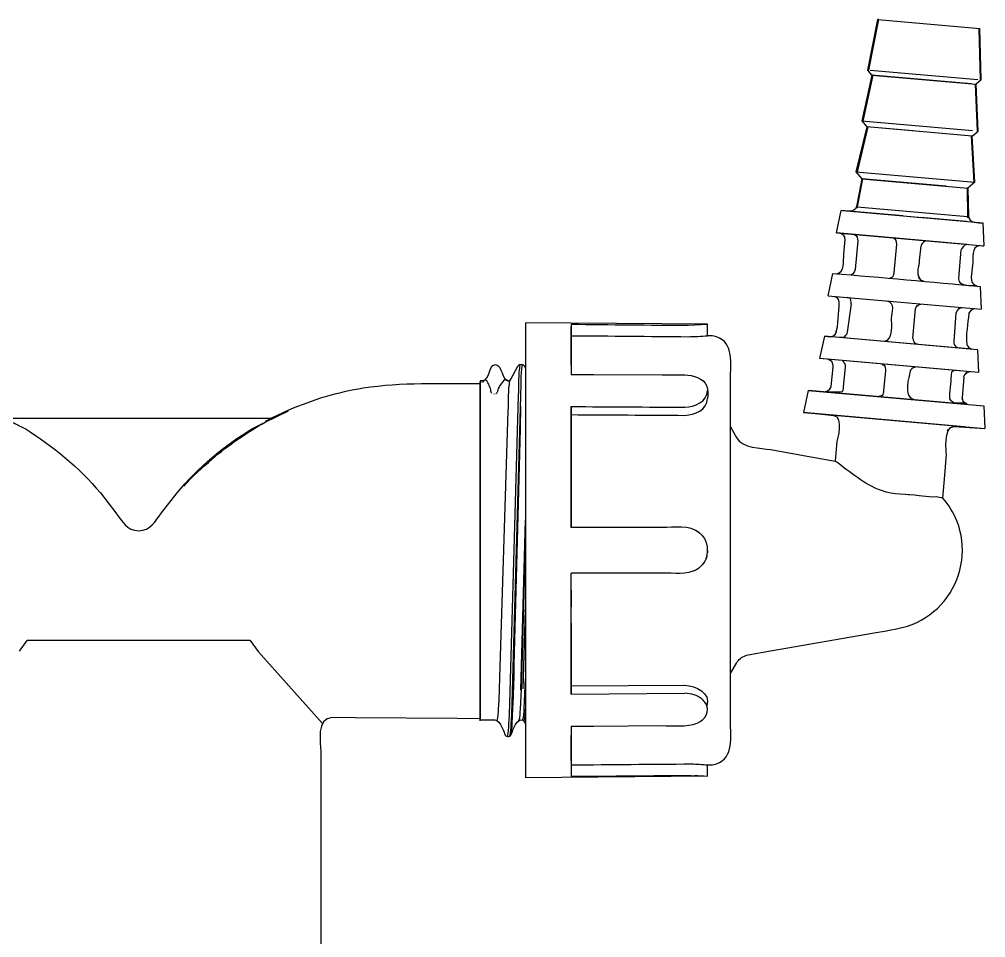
# Model space of a CAD drawing. Header units: millimetres. Extents: x 1478 to 10450, y 2114 to 8349.
# Drawn here: x 4547.7 to 4556.2, y 3985.99 to 3994.06 of the extents above; entities that cross this region are included whole.
import ezdxf

# ---------------------------------------------------------------- set-up
doc = ezdxf.new("R2010")
doc.units = ezdxf.units.MM

msp = doc.modelspace()

# ---------------------------------------------------------------- linework, layer by layer
at = {"lineweight": -3}
for points in [[(4555.1615, 3993.6103), (4555.1615, 3993.6103), (4555.2506, 3994.0543), (4555.2506, 3994.0543)], [(4555.1703, 3993.6096), (4555.1703, 3993.6096), (4555.2585, 3994.0536), (4555.2585, 3994.0536)], [(4555.2505, 3994.0543), (4555.2505, 3994.0543), (4556.1471, 3993.9759), (4556.1471, 3993.9759)], [(4555.2585, 3994.0536), (4555.2585, 3994.0536), (4555.2506, 3994.0543), (4555.2506, 3994.0543)], [(4556.1391, 3993.9766), (4556.1391, 3993.9766), (4556.1489, 3993.524), (4556.1489, 3993.524)], [(4556.1577, 3993.5232), (4556.1577, 3993.5232), (4556.1471, 3993.9759), (4556.1471, 3993.9759)], [(4555.1986, 3993.5662), (4555.1986, 3993.5662), (4555.1099, 3993.1632), (4555.1099, 3993.1632)], [(4555.2067, 3993.5655), (4555.2067, 3993.5655), (4555.1189, 3993.1624), (4555.1189, 3993.1624)], [(4555.1986, 3993.5662), (4555.1986, 3993.5662), (4555.1615, 3993.6104), (4555.1615, 3993.6104)], [(4555.1703, 3993.6096), (4555.1703, 3993.6096), (4555.1615, 3993.6103), (4555.1615, 3993.6103)], [(4555.1815, 3993.6103), (4555.1815, 3993.6103), (4556.1302, 3993.5274), (4556.1302, 3993.5274)], [(4555.1986, 3993.5662), (4555.1986, 3993.5662), (4556.1135, 3993.4862), (4556.1135, 3993.4862)], [(4556.07, 3993.49), (4556.07, 3993.49), (4555.1986, 3993.5662), (4555.1986, 3993.5662)], [(4555.2067, 3993.5655), (4555.2067, 3993.5655), (4555.1986, 3993.5662), (4555.1986, 3993.5662)], [(4556.1054, 3993.4869), (4556.1054, 3993.4869), (4556.1219, 3993.0747), (4556.1219, 3993.0747)], [(4556.1577, 3993.5232), (4556.1577, 3993.5232), (4556.1135, 3993.4862), (4556.1135, 3993.4862)], [(4556.1309, 3993.0738), (4556.1309, 3993.0738), (4556.1135, 3993.4862), (4556.1135, 3993.4862)], [(4556.1577, 3993.5232), (4556.1577, 3993.5232), (4556.1489, 3993.524), (4556.1489, 3993.524)], [(4555.153, 3993.1117), (4555.153, 3993.1117), (4555.0581, 3992.716), (4555.0581, 3992.716)], [(4555.1612, 3993.111), (4555.1612, 3993.111), (4555.0674, 3992.7152), (4555.0674, 3992.7152)], [(4555.1099, 3993.1632), (4555.1099, 3993.1632), (4556.0823, 3993.0781), (4556.0823, 3993.0781)], [(4555.1098, 3993.1632), (4555.1098, 3993.1632), (4555.153, 3993.1117), (4555.153, 3993.1117)], [(4556.0794, 3993.0306), (4556.0794, 3993.0306), (4555.153, 3993.1117), (4555.153, 3993.1117)], [(4555.5582, 3993.0762), (4555.5582, 3993.0762), (4555.153, 3993.1117), (4555.153, 3993.1117)], [(4555.153, 3993.1117), (4555.153, 3993.1117), (4555.1612, 3993.111), (4555.1612, 3993.111)], [(4556.0712, 3993.0314), (4556.0712, 3993.0314), (4556.0949, 3992.6253), (4556.0949, 3992.6253)], [(4556.0712, 3993.0314), (4556.0712, 3993.0314), (4556.0794, 3993.0306), (4556.0794, 3993.0306)], [(4556.0794, 3993.0306), (4556.0794, 3993.0306), (4556.1309, 3993.0738), (4556.1309, 3993.0738)], [(4556.1041, 3992.6245), (4556.1041, 3992.6245), (4556.0794, 3993.0306), (4556.0794, 3993.0306)], [(4556.1309, 3993.0738), (4556.1309, 3993.0738), (4556.1219, 3993.0747), (4556.1219, 3993.0747)], [(4555.0581, 3992.716), (4555.0581, 3992.716), (4556.1041, 3992.6245), (4556.1041, 3992.6245)], [(4555.0581, 3992.716), (4555.0581, 3992.716), (4555.1099, 3992.6543), (4555.1099, 3992.6543)], [(4555.0701, 3992.4097), (4555.0701, 3992.4097), (4555.1182, 3992.6536), (4555.1182, 3992.6536)], [(4555.1099, 3992.6543), (4555.1099, 3992.6543), (4556.0424, 3992.5727), (4556.0424, 3992.5727)], [(4555.8502, 3992.5895), (4555.8502, 3992.5895), (4555.1099, 3992.6543), (4555.1099, 3992.6543)], [(4555.1182, 3992.6536), (4555.1182, 3992.6536), (4555.1099, 3992.6543), (4555.1099, 3992.6543)], [(4556.1041, 3992.6245), (4556.1041, 3992.6245), (4556.0424, 3992.5727), (4556.0424, 3992.5727)], [(4556.0949, 3992.6253), (4556.0949, 3992.6253), (4556.1041, 3992.6245), (4556.1041, 3992.6245)], [(4556.0342, 3992.5734), (4556.0342, 3992.5734), (4556.0392, 3992.325), (4556.0392, 3992.325)], [(4556.0424, 3992.5727), (4556.0424, 3992.5727), (4556.0342, 3992.5734), (4556.0342, 3992.5734)], [(4554.8857, 3992.1789), (4554.8857, 3992.1789), (4554.928, 3992.376), (4554.928, 3992.376)], [(4555.4726, 3992.3284), (4555.4726, 3992.3284), (4554.928, 3992.376), (4554.928, 3992.376)], [(4555.0613, 3992.4105), (4555.0493, 3992.3503), (4554.9653, 3992.3734), (4554.928, 3992.376)], [(4554.939, 3992.375), (4554.939, 3992.375), (4556.1721, 3992.2672), (4556.1721, 3992.2672)], [(4555.0652, 3992.3959), (4555.067, 3992.3999), (4555.0685, 3992.4036), (4555.0697, 3992.4079)], [(4555.0697, 3992.4079), (4555.0697, 3992.4079), (4556.0393, 3992.3231), (4556.0393, 3992.3231)], [(4555.4726, 3992.3284), (4555.4726, 3992.3284), (4555.6286, 3992.3147), (4555.6286, 3992.3147)], [(4556.0303, 3992.2796), (4556.0303, 3992.2796), (4555.6286, 3992.3147), (4555.6286, 3992.3147)], [(4556.0416, 3992.3105), (4556.0404, 3992.3147), (4556.0397, 3992.3187), (4556.0393, 3992.3231)], [(4556.0479, 3992.3251), (4556.0494, 3992.2629), (4556.1343, 3992.2712), (4556.1733, 3992.2671)], [(4556.1733, 3992.2671), (4556.1733, 3992.2671), (4556.1808, 3992.0657), (4556.1808, 3992.0657)], [(4556.0321, 3992.0787), (4556.0321, 3992.0787), (4554.8857, 3992.1789), (4554.8857, 3992.1789)], [(4554.887, 3992.1789), (4554.887, 3992.1789), (4556.1808, 3992.0657), (4556.1808, 3992.0657)], [(4554.9639, 3992.1214), (4554.9592, 3992.1532), (4554.9515, 3992.1637), (4554.9191, 3992.1755)], [(4554.9517, 3991.9937), (4554.9517, 3991.9937), (4554.9639, 3992.1214), (4554.9639, 3992.1214)], [(4555.0398, 3992.1655), (4555.0677, 3992.1581), (4555.0741, 3992.1246), (4555.0741, 3992.1096)], [(4555.3871, 3992.1351), (4555.4099, 3992.1271), (4555.4141, 3992.1028), (4555.4133, 3992.0788)], [(4555.6745, 3992.1068), (4555.6552, 3992.102), (4555.6436, 3992.096), (4555.6335, 3992.0781)], [(4555.4134, 3992.0799), (4555.4134, 3992.0799), (4555.3912, 3991.8269), (4555.3912, 3991.8269)], [(4555.6178, 3991.9357), (4555.6178, 3991.9357), (4555.6299, 3992.0668), (4555.6299, 3992.0668)], [(4555.6376, 3992.0845), (4555.6342, 3992.0797), (4555.6317, 3992.0738), (4555.6297, 3992.0662)], [(4555.9634, 3991.7786), (4555.9634, 3991.7786), (4555.9832, 3992.03), (4555.9832, 3992.03)], [(4556.0326, 3992.0767), (4556.011, 3992.0752), (4555.9844, 3992.0445), (4555.9832, 3992.03)], [(4556.1692, 3992.0667), (4556.1692, 3992.0667), (4556.1808, 3992.0657), (4556.1808, 3992.0657)], [(4554.8857, 3991.8207), (4554.9658, 3991.8344), (4554.9453, 3991.9286), (4554.9517, 3991.9937)], [(4555.6179, 3991.7739), (4555.59, 3991.8202), (4555.614, 3991.8924), (4555.6178, 3991.9357)], [(4555.0498, 3991.8586), (4555.0489, 3991.849), (4555.0398, 3991.8176), (4555.0117, 3991.8101)], [(4554.8123, 3991.6272), (4554.8123, 3991.6272), (4554.8546, 3991.8229), (4554.8546, 3991.8229)], [(4554.8546, 3991.8229), (4555.2865, 3991.7883), (4555.718, 3991.7474), (4556.1496, 3991.7096)], [(4555.3522, 3991.7816), (4555.3583, 3991.7827), (4555.3652, 3991.7833), (4555.3719, 3991.7848)], [(4555.3912, 3991.8269), (4555.3891, 3991.811), (4555.3847, 3991.791), (4555.3692, 3991.7832)], [(4555.6069, 3991.8014), (4555.6116, 3991.7725), (4555.6263, 3991.7644), (4555.6523, 3991.7553)], [(4555.6482, 3991.756), (4555.644, 3991.757), (4555.6403, 3991.7588), (4555.6371, 3991.7613)], [(4556.1496, 3991.7096), (4556.1496, 3991.7096), (4556.1572, 3991.5096), (4556.1572, 3991.5096)], [(4554.8123, 3991.6272), (4554.8123, 3991.6272), (4556.1572, 3991.5096), (4556.1572, 3991.5096)], [(4554.9106, 3991.5676), (4554.9059, 3991.5994), (4554.8982, 3991.61), (4554.8657, 3991.6216)], [(4554.9071, 3991.5911), (4554.9071, 3991.5911), (4554.9083, 3991.5911), (4554.9083, 3991.5911)], [(4555.0162, 3991.5565), (4555.0173, 3991.5726), (4555.0183, 3991.6092), (4554.9841, 3991.6122)], [(4554.8791, 3991.2892), (4554.907, 3991.3696), (4554.9034, 3991.4821), (4554.9116, 3991.5667)], [(4555.0162, 3991.5565), (4555.0162, 3991.5565), (4554.981, 3991.3062), (4554.981, 3991.3062)], [(4555.3642, 3991.5773), (4555.3642, 3991.5773), (4555.3643, 3991.5789), (4555.3643, 3991.5789)], [(4555.5584, 3991.2555), (4555.5584, 3991.2555), (4555.5811, 3991.512), (4555.5811, 3991.512)], [(4555.5811, 3991.512), (4555.5871, 3991.5351), (4555.6049, 3991.5504), (4555.6287, 3991.5528)], [(4555.9396, 3991.4754), (4555.9529, 3991.514), (4555.9668, 3991.5193), (4555.992, 3991.5241)], [(4556.1036, 3991.5134), (4556.0724, 3991.5079), (4556.0565, 3991.4904), (4556.0485, 3991.4672)], [(4556.0489, 3991.4672), (4556.0425, 3991.3864), (4556.0213, 3991.2825), (4556.0311, 3991.2001)], [(4556.05, 3991.4671), (4556.05, 3991.4671), (4556.0485, 3991.4672), (4556.0485, 3991.4672)], [(4553.7546, 3991.376), (4553.7546, 3991.376), (4552.1545, 3991.39), (4552.1545, 3991.39)], [(4552.1545, 3991.39), (4552.1545, 3991.39), (4552.1545, 3987.39), (4552.1545, 3987.39)], [(4552.1545, 3991.3896), (4552.1545, 3991.3896), (4552.1545, 3987.3904), (4552.1545, 3987.3904)], [(4552.5546, 3991.3765), (4552.5546, 3991.3765), (4552.5546, 3990.9361), (4552.5546, 3990.9361)], [(4552.5546, 3991.3765), (4552.5546, 3991.3765), (4552.5546, 3990.9361), (4552.5546, 3990.9361)], [(4552.5546, 3991.3765), (4552.8974, 3991.3735), (4553.2402, 3991.3682), (4553.583, 3991.3677)], [(4552.5546, 3991.1379), (4552.5546, 3991.1379), (4552.5546, 3991.3581), (4552.5546, 3991.3581)], [(4552.5546, 3991.2557), (4552.5546, 3991.2557), (4552.5546, 3991.3581), (4552.5546, 3991.3581)], [(4552.5546, 3991.2257), (4552.5546, 3991.2257), (4552.5546, 3991.3293), (4552.5546, 3991.3293)], [(4552.5546, 3991.2257), (4552.5546, 3991.2257), (4552.5546, 3991.3293), (4552.5546, 3991.3293)], [(4553.583, 3991.3677), (4553.583, 3991.3677), (4553.7546, 3991.376), (4553.7546, 3991.376)], [(4553.7546, 3991.276), (4553.7546, 3991.276), (4553.7546, 3991.376), (4553.7546, 3991.376)], [(4552.5546, 3991.2557), (4552.5546, 3991.2557), (4552.5546, 3991.276), (4552.5546, 3991.276)], [(4552.5546, 3991.1095), (4552.5546, 3991.1095), (4552.5546, 3991.2404), (4552.5546, 3991.2404)], [(4554.781, 3991.2705), (4554.781, 3991.2705), (4554.7389, 3991.0749), (4554.7389, 3991.0749)], [(4556.126, 3991.1529), (4556.126, 3991.1529), (4554.781, 3991.2705), (4554.781, 3991.2705)], [(4555.9716, 3991.1663), (4555.9716, 3991.1663), (4554.781, 3991.2705), (4554.781, 3991.2705)], [(4554.7811, 3991.2705), (4554.7811, 3991.2705), (4554.8324, 3991.2669), (4554.8324, 3991.2669)], [(4554.923, 3991.2602), (4554.923, 3991.2602), (4554.8326, 3991.2669), (4554.8326, 3991.2669)], [(4554.8324, 3991.2669), (4554.8571, 3991.2711), (4554.8616, 3991.2725), (4554.8782, 3991.2893)], [(4554.8752, 3991.2858), (4554.8752, 3991.2858), (4554.886, 3991.3123), (4554.886, 3991.3123)], [(4554.955, 3991.2594), (4554.9436, 3991.2587), (4554.932, 3991.2595), (4554.923, 3991.2602)], [(4555.556, 3991.2551), (4555.556, 3991.2551), (4555.5576, 3991.2552), (4555.5576, 3991.2552)], [(4555.5584, 3991.2555), (4555.5592, 3991.228), (4555.5748, 3991.2062), (4555.6031, 3991.2012)], [(4552.5546, 3991.0165), (4552.5546, 3991.0165), (4552.5546, 3991.1802), (4552.5546, 3991.1802)], [(4556.0745, 3991.1583), (4556.0745, 3991.1583), (4555.9539, 3991.1705), (4555.9539, 3991.1705)], [(4556.0311, 3991.2001), (4556.0373, 3991.1819), (4556.0504, 3991.167), (4556.0748, 3991.1583)], [(4556.1336, 3990.9528), (4556.1336, 3990.9528), (4554.7389, 3991.0749), (4554.7389, 3991.0749)], [(4555.9735, 3990.9668), (4555.9735, 3990.9668), (4554.7403, 3991.0748), (4554.7403, 3991.0748)], [(4556.126, 3991.1529), (4556.126, 3991.1529), (4556.1336, 3990.9528), (4556.1336, 3990.9528)], [(4551.8772, 3991.0199), (4551.8772, 3991.0199), (4551.877, 3991.0185), (4551.877, 3991.0185)], [(4551.9004, 3991.0199), (4551.9004, 3991.0199), (4551.9003, 3991.0187), (4551.9003, 3991.0187)], [(4551.9107, 3991.0067), (4551.9107, 3991.0067), (4551.9105, 3991.0136), (4551.9105, 3991.0136)], [(4552.0259, 3990.8936), (4552.0259, 3990.8936), (4552.0851, 3991.0072), (4552.0851, 3991.0072)], [(4552.1464, 3991.0064), (4552.1298, 3991.0304), (4552.101, 3991.0298), (4552.0846, 3991.0061)], [(4552.0949, 3991.0148), (4552.0949, 3991.0148), (4552.0903, 3991.0144), (4552.0903, 3991.0144)], [(4552.0933, 3990.7492), (4552.0959, 3990.8393), (4552.0919, 3990.9338), (4552.1081, 3991.0238)], [(4552.1131, 3990.7461), (4552.1157, 3990.836), (4552.1117, 3990.9307), (4552.1279, 3991.0205)], [(4552.1545, 3990.9907), (4552.1545, 3990.9907), (4552.1458, 3991.0075), (4552.1458, 3991.0075)], [(4552.5546, 3991.0281), (4552.5546, 3991.0281), (4552.5546, 3990.9361), (4552.5546, 3990.9361)], [(4554.8134, 3991.0671), (4554.8134, 3991.0671), (4554.8123, 3991.0672), (4554.8123, 3991.0672)], [(4554.8134, 3991.0671), (4554.8134, 3991.0671), (4554.8123, 3991.0672), (4554.8123, 3991.0672)], [(4554.8572, 3991.0131), (4554.8525, 3991.0449), (4554.8448, 3991.0554), (4554.8123, 3991.0672)], [(4554.8574, 3990.9981), (4554.8573, 3991.0034), (4554.8572, 3991.0085), (4554.8573, 3991.0131)], [(4554.9666, 3991.0011), (4554.9724, 3991.021), (4554.9553, 3991.0427), (4554.9399, 3991.0556)], [(4554.9499, 3990.8228), (4554.9499, 3990.8228), (4554.9671, 3991.0013), (4554.9671, 3991.0013)], [(4555.2864, 3991.024), (4555.2959, 3991.0206), (4555.3037, 3991.016), (4555.3102, 3991.0105)], [(4555.3057, 3991.0172), (4555.3165, 3991.0042), (4555.3177, 3990.9861), (4555.3163, 3990.9698)], [(4555.3173, 3991.0221), (4555.3173, 3991.0221), (4555.3176, 3991.0243), (4555.3176, 3991.0243)], [(4553.9546, 3987.884), (4553.9546, 3987.884), (4553.9546, 3990.8957), (4553.9546, 3990.8957)], [(4555.3163, 3990.9698), (4555.3163, 3990.9698), (4555.3007, 3990.7916), (4555.3007, 3990.7916)], [(4556.0042, 3990.9119), (4556.0109, 3990.927), (4556.0207, 3990.9409), (4556.0349, 3990.9533)], [(4556.0063, 3990.9117), (4556.0063, 3990.9117), (4556.0042, 3990.9119), (4556.0042, 3990.9119)], [(4556.0599, 3990.958), (4556.0468, 3990.9557), (4556.0343, 3990.9563), (4556.025, 3990.9466)], [(4556.0357, 3990.9538), (4556.0357, 3990.9538), (4556.0346, 3990.9539), (4556.0346, 3990.9539)], [(4551.7886, 3990.8813), (4551.7886, 3990.8813), (4551.7545, 3990.8796), (4551.7545, 3990.8796)], [(4551.7545, 3990.8704), (4551.7545, 3990.8704), (4551.7886, 3990.8721), (4551.7886, 3990.8721)], [(4551.7545, 3990.8796), (4551.7545, 3990.8796), (4551.7545, 3987.9005), (4551.7545, 3987.9005)], [(4551.7545, 3990.8796), (4551.7545, 3990.8796), (4551.7545, 3988.6453), (4551.7545, 3988.6453)], [(4551.7545, 3987.8913), (4551.7545, 3987.8913), (4551.7545, 3990.8698), (4551.7545, 3990.8698)], [(4551.7545, 3987.9138), (4551.7545, 3987.9138), (4551.7545, 3990.8659), (4551.7545, 3990.8659)], [(4551.7545, 3989.9383), (4551.7545, 3989.9383), (4551.7545, 3990.8704), (4551.7545, 3990.8704)], [(4551.7545, 3990.8567), (4551.7545, 3990.8567), (4551.7545, 3987.9047), (4551.7545, 3987.9047)], [(4551.7545, 3988.0959), (4551.7545, 3988.0959), (4551.7545, 3990.8262), (4551.7545, 3990.8262)], [(4551.7779, 3990.8704), (4551.7802, 3990.8707), (4551.7824, 3990.8713), (4551.7845, 3990.8719)], [(4551.7984, 3990.8787), (4551.7984, 3990.8787), (4551.8, 3990.8792), (4551.8, 3990.8792)], [(4552.0021, 3990.6152), (4552.0048, 3990.7017), (4552.0002, 3990.7962), (4552.0174, 3990.8834)], [(4554.786, 3990.7849), (4554.8098, 3990.789), (4554.8261, 3990.8019), (4554.837, 3990.8198)], [(4554.9332, 3990.7824), (4554.9466, 3990.7916), (4554.9483, 3990.8063), (4554.9499, 3990.8228)], [(4551.7545, 3990.6319), (4551.7545, 3990.6319), (4551.7545, 3990.7621), (4551.7545, 3990.7621)], [(4551.7545, 3990.6319), (4551.7545, 3990.6319), (4551.7545, 3990.7621), (4551.7545, 3990.7621)], [(4551.7545, 3990.4142), (4551.7545, 3990.4142), (4551.7545, 3990.7529), (4551.7545, 3990.7529)], [(4551.7545, 3990.6227), (4551.7545, 3990.6227), (4551.7545, 3990.7529), (4551.7545, 3990.7529)], [(4551.7545, 3990.6647), (4551.7545, 3990.6647), (4551.7545, 3990.7529), (4551.7545, 3990.7529)], [(4551.7545, 3990.6319), (4551.7545, 3990.6319), (4551.7545, 3990.7378), (4551.7545, 3990.7378)], [(4551.8767, 3990.7641), (4551.8767, 3990.7641), (4551.8788, 3990.7643), (4551.8788, 3990.7643)], [(4551.8898, 3990.7609), (4551.8898, 3990.7609), (4551.8909, 3990.7621), (4551.8909, 3990.7621)], [(4554.6391, 3990.7952), (4554.6391, 3990.7952), (4554.5969, 3990.5997), (4554.5969, 3990.5997)], [(4554.6391, 3990.7952), (4554.6391, 3990.7952), (4556.1832, 3990.6601), (4556.1832, 3990.6601)], [(4555.9397, 3990.6814), (4555.9397, 3990.6814), (4554.6406, 3990.795), (4554.6406, 3990.795)], [(4554.9332, 3990.7824), (4554.8827, 3990.7746), (4554.8423, 3990.7788), (4554.7863, 3990.7849)], [(4555.2897, 3990.7511), (4555.2847, 3990.7471), (4555.2762, 3990.7446), (4555.2555, 3990.7413)], [(4555.2897, 3990.7511), (4555.2894, 3990.7509), (4555.2891, 3990.7507), (4555.2888, 3990.7505)], [(4555.3005, 3990.7904), (4555.299, 3990.7772), (4555.2978, 3990.7619), (4555.2897, 3990.7511)], [(4551.7545, 3990.7286), (4551.7545, 3990.7286), (4551.7545, 3990.6227), (4551.7545, 3990.6227)], [(4551.7545, 3990.6753), (4551.7545, 3990.6753), (4551.7545, 3990.6319), (4551.7545, 3990.6319)], [(4551.7545, 3990.6647), (4551.7545, 3990.6647), (4551.7545, 3990.6753), (4551.7545, 3990.6753)], [(4551.7545, 3990.6661), (4551.7545, 3990.6661), (4551.7545, 3990.6227), (4551.7545, 3990.6227)], [(4551.7545, 3990.6661), (4551.7545, 3990.6661), (4551.7545, 3990.6555), (4551.7545, 3990.6555)], [(4552.5546, 3989.59), (4552.5546, 3989.59), (4552.5546, 3990.6532), (4552.5546, 3990.6532)], [(4552.5546, 3990.6532), (4552.5546, 3990.6532), (4552.5546, 3989.59), (4552.5546, 3989.59)], [(4555.9225, 3990.6871), (4555.9225, 3990.6871), (4555.9154, 3990.6879), (4555.9154, 3990.6879)], [(4556.0139, 3990.6837), (4555.9928, 3990.6859), (4555.9436, 3990.6782), (4555.9225, 3990.6871)], [(4556.0368, 3990.6755), (4556.0123, 3990.6842), (4555.9933, 3990.6957), (4555.9919, 3990.723)], [(4556.1832, 3990.6601), (4556.1832, 3990.6601), (4556.1909, 3990.4602), (4556.1909, 3990.4602)], [(4550.072, 3990.6208), (4550.072, 3990.6208), (4549.8667, 3990.5204), (4549.8667, 3990.5204)], [(4549.8667, 3990.5153), (4549.8667, 3990.5153), (4550.072, 3990.6155), (4550.072, 3990.6155)], [(4551.7545, 3990.5583), (4551.7545, 3990.5583), (4551.7545, 3988.003), (4551.7545, 3988.003)], [(4551.7545, 3990.1348), (4551.7545, 3990.1348), (4551.7545, 3990.5674), (4551.7545, 3990.5674)], [(4552.5546, 3989.59), (4552.5546, 3989.59), (4552.5546, 3990.5821), (4552.5546, 3990.5821)], [(4552.5546, 3989.8491), (4552.5546, 3989.8491), (4552.5546, 3990.5821), (4552.5546, 3990.5821)], [(4556.008, 3990.4763), (4556.008, 3990.4763), (4554.597, 3990.5997), (4554.597, 3990.5997)], [(4554.5985, 3990.5996), (4554.5985, 3990.5996), (4556.1909, 3990.4602), (4556.1909, 3990.4602)], [(4554.8935, 3990.3463), (4554.8944, 3990.3559), (4554.9572, 3990.5618), (4554.8645, 3990.5716)], [(4547.6528, 3990.5122), (4547.6865, 3990.4932), (4547.7209, 3990.4761), (4547.7559, 3990.4597)], [(4552.5546, 3990.3502), (4552.5546, 3990.3502), (4552.5546, 3990.5417), (4552.5546, 3990.5417)], [(4555.8526, 3990.2346), (4555.8527, 3990.2356), (4555.8223, 3990.4779), (4555.9197, 3990.4792)], [(4555.9197, 3990.4792), (4555.9197, 3990.4792), (4556.1909, 3990.4602), (4556.1909, 3990.4602)], [(4547.7549, 3990.4601), (4548.003, 3990.3036), (4548.2274, 3990.1194), (4548.4176, 3989.8952)], [(4553.9546, 3990.4736), (4553.9546, 3990.4736), (4554.0073, 3990.3823), (4554.0073, 3990.3823)], [(4555.8649, 3990.4524), (4555.8625, 3990.447), (4555.8609, 3990.4417), (4555.8599, 3990.4358)], [(4556.1893, 3990.4604), (4556.1893, 3990.4604), (4556.1909, 3990.4602), (4556.1909, 3990.4602)], [(4554.0073, 3990.3823), (4554.0644, 3990.284), (4554.2192, 3990.2902), (4554.3083, 3990.2745)], [(4554.8769, 3990.175), (4554.8769, 3990.175), (4554.8935, 3990.3463), (4554.8935, 3990.3463)], [(4552.5546, 3990.1669), (4552.5546, 3990.1669), (4552.5546, 3989.59), (4552.5546, 3989.59)], [(4548.4176, 3989.8952), (4548.4176, 3989.8952), (4548.5539, 3989.7204), (4548.5539, 3989.7204)], [(4548.9552, 3989.7204), (4548.9552, 3989.7204), (4549.0915, 3989.8952), (4549.0915, 3989.8952)], [(4555.5216, 3989.8756), (4555.5216, 3989.8756), (4555.5218, 3989.877), (4555.5218, 3989.877)], [(4555.6304, 3989.866), (4555.6304, 3989.866), (4555.6306, 3989.8677), (4555.6306, 3989.8677)], [(4555.765, 3989.8586), (4555.765, 3989.8586), (4555.7308, 3989.8579), (4555.7308, 3989.8579)], [(4555.8197, 3989.8514), (4555.8067, 3989.8477), (4555.7765, 3989.8561), (4555.765, 3989.8586)], [(4555.7834, 3989.8544), (4555.7834, 3989.8544), (4555.7833, 3989.8527), (4555.7833, 3989.8527)], [(4551.7545, 3989.7559), (4551.7545, 3989.7559), (4551.7545, 3989.5646), (4551.7545, 3989.5646)], [(4552.5546, 3989.59), (4552.5546, 3989.59), (4552.5546, 3989.7411), (4552.5546, 3989.7411)], [(4552.1129, 3988.1614), (4552.1129, 3988.1614), (4552.1545, 3989.6536), (4552.1545, 3989.6536)], [(4553.6855, 3989.5412), (4553.5959, 3989.6169), (4553.4586, 3989.59), (4553.3546, 3989.59)], [(4553.6375, 3989.572), (4553.7435, 3989.5229), (4553.7751, 3989.4069), (4553.7347, 3989.3037)], [(4551.7545, 3989.3719), (4551.7545, 3989.3719), (4551.7545, 3987.9047), (4551.7545, 3987.9047)], [(4553.7545, 3989.385), (4553.7545, 3989.385), (4553.7545, 3989.3683), (4553.7545, 3989.3683)], [(4553.7545, 3989.3683), (4553.7545, 3989.3683), (4553.7545, 3989.385), (4553.7545, 3989.385)], [(4553.7545, 3989.385), (4553.7545, 3989.385), (4553.7545, 3989.3808), (4553.7545, 3989.3808)], [(4553.7545, 3989.3829), (4553.7545, 3989.3829), (4553.7545, 3989.385), (4553.7545, 3989.385)], [(4553.7545, 3989.3683), (4553.7545, 3989.3683), (4553.7545, 3989.3767), (4553.7545, 3989.3767)], [(4553.7465, 3989.3337), (4553.7269, 3989.277), (4553.6921, 3989.238), (4553.6397, 3989.209)], [(4553.6622, 3989.2214), (4553.5666, 3989.1693), (4553.4627, 3989.19), (4553.3546, 3989.19)], [(4552.5546, 3988.1268), (4552.5546, 3988.1268), (4552.5546, 3989.19), (4552.5546, 3989.19)], [(4552.5546, 3988.1268), (4552.5546, 3988.1268), (4552.5546, 3989.19), (4552.5546, 3989.19)], [(4552.5546, 3988.3738), (4552.5546, 3988.3738), (4552.5546, 3989.19), (4552.5546, 3989.19)], [(4552.5546, 3988.6132), (4552.5546, 3988.6132), (4552.5546, 3989.19), (4552.5546, 3989.19)], [(4552.5546, 3989.0389), (4552.5546, 3989.0389), (4552.5546, 3988.892), (4552.5546, 3988.892)], [(4551.7545, 3988.636), (4551.7545, 3988.636), (4551.7545, 3988.9924), (4551.7545, 3988.9924)], [(4552.1326, 3988.1711), (4552.1326, 3988.1711), (4552.1545, 3988.8657), (4552.1545, 3988.8657)], [(4552.5546, 3988.9309), (4552.5546, 3988.9309), (4552.5546, 3988.892), (4552.5546, 3988.892)], [(4552.5546, 3988.75), (4552.5546, 3988.75), (4552.5546, 3988.1268), (4552.5546, 3988.1268)], [(4551.7545, 3987.9513), (4551.7545, 3987.9513), (4551.7545, 3988.6466), (4551.7545, 3988.6466)], [(4551.7545, 3987.9421), (4551.7545, 3987.9421), (4551.7545, 3988.6374), (4551.7545, 3988.6374)], [(4552.5546, 3988.6758), (4552.5546, 3988.6758), (4552.5546, 3988.4299), (4552.5546, 3988.4299)], [(4547.7065, 3988.5036), (4547.7065, 3988.5036), (4547.7739, 3988.5978), (4547.7739, 3988.5978)], [(4549.7352, 3988.5978), (4549.7352, 3988.5978), (4547.7739, 3988.5978), (4547.7739, 3988.5978)], [(4549.5769, 3988.5978), (4549.5769, 3988.5978), (4547.9998, 3988.5978), (4547.9998, 3988.5978)], [(4549.7352, 3988.5978), (4549.7352, 3988.5978), (4549.8043, 3988.5013), (4549.8043, 3988.5013)], [(4549.8043, 3988.5013), (4549.8043, 3988.5013), (4550.369, 3987.8671), (4550.369, 3987.8671)], [(4554.0073, 3988.3974), (4554.0257, 3988.4291), (4554.0551, 3988.4535), (4554.0899, 3988.4651)], [(4552.0455, 3988.0585), (4552.0523, 3988.1672), (4552.0523, 3988.2736), (4552.0551, 3988.3837)], [(4553.9546, 3988.3062), (4553.9546, 3988.3062), (4554.0073, 3988.3974), (4554.0073, 3988.3974)], [(4551.7545, 3987.9138), (4551.7545, 3987.9138), (4551.7545, 3988.2222), (4551.7545, 3988.2222)], [(4552.1421, 3987.9988), (4552.1421, 3987.9988), (4552.1545, 3988.26), (4552.1545, 3988.26)], [(4552.5546, 3988.1979), (4552.5546, 3988.1979), (4553.5545, 3988.2041), (4553.5545, 3988.2041)], [(4553.5545, 3988.2041), (4553.6487, 3988.1994), (4553.7846, 3988.1387), (4553.7479, 3988.0214)], [(4552.5546, 3988.1268), (4552.5546, 3988.1268), (4553.5545, 3988.133), (4553.5545, 3988.133)], [(4552.0364, 3987.8703), (4552.0364, 3987.8703), (4552.0455, 3988.0585), (4552.0455, 3988.0585)], [(4553.7397, 3988.04), (4553.7397, 3988.04), (4553.7465, 3988.026), (4553.7465, 3988.026)], [(4551.7545, 3987.9653), (4551.7545, 3987.9653), (4551.7545, 3987.9005), (4551.7545, 3987.9005)], [(4551.7545, 3987.9138), (4551.7545, 3987.9138), (4551.7545, 3987.9292), (4551.7545, 3987.9292)], [(4551.9042, 3987.8936), (4551.9164, 3987.9226), (4551.9157, 3987.9631), (4551.9177, 3987.9929)], [(4552.0957, 3987.8936), (4552.1079, 3987.9223), (4552.1075, 3987.9633), (4552.1093, 3987.9929)], [(4552.1285, 3987.8977), (4552.1403, 3987.9276), (4552.1403, 3987.968), (4552.1421, 3987.9988)], [(4552.1407, 3987.888), (4552.1533, 3987.9199), (4552.1526, 3987.9613), (4552.1545, 3987.9944)], [(4550.4554, 3987.9203), (4550.3094, 3987.9143), (4550.3545, 3987.6987), (4550.3545, 3987.6203)], [(4551.7545, 3987.9005), (4551.7545, 3987.9005), (4551.8846, 3987.9005), (4551.8846, 3987.9005)], [(4551.7545, 3987.8913), (4551.7545, 3987.8913), (4551.7545, 3987.92), (4551.7545, 3987.92)], [(4551.7545, 3987.8942), (4551.7545, 3987.8942), (4551.7545, 3987.9176), (4551.7545, 3987.9176)], [(4551.8846, 3987.9005), (4551.9338, 3987.8961), (4551.971, 3987.7713), (4551.9718, 3987.7696)], [(4551.9949, 3987.753), (4552.0073, 3987.7851), (4552.0063, 3987.8286), (4552.0084, 3987.8615)], [(4552.0147, 3987.7562), (4552.0271, 3987.7882), (4552.0262, 3987.8317), (4552.0283, 3987.8646)], [(4552.0228, 3987.7623), (4552.0351, 3987.794), (4552.0346, 3987.8379), (4552.0364, 3987.8703)], [(4552.5546, 3987.8439), (4552.5546, 3987.8439), (4552.5546, 3987.4036), (4552.5546, 3987.4036)], [(4552.5546, 3987.8439), (4552.5546, 3987.8439), (4552.5546, 3987.6705), (4552.5546, 3987.6705)], [(4551.9771, 3987.7623), (4551.9771, 3987.7623), (4551.9725, 3987.7754), (4551.9725, 3987.7754)], [(4552.5546, 3987.5396), (4552.5546, 3987.5396), (4552.5546, 3987.7636), (4552.5546, 3987.7636)], [(4552.5546, 3987.5998), (4552.5546, 3987.5998), (4552.5546, 3987.7636), (4552.5546, 3987.7636)], [(4552.5546, 3987.7281), (4552.5546, 3987.7281), (4552.5546, 3987.4036), (4552.5546, 3987.4036)], [(4552.5546, 3987.7281), (4552.5546, 3987.7281), (4552.5546, 3987.6266), (4552.5546, 3987.6266)], [(4552.5546, 3987.6421), (4552.5546, 3987.6421), (4552.5546, 3987.4507), (4552.5546, 3987.4507)], [(4552.5546, 3987.5544), (4552.5546, 3987.5544), (4552.5546, 3987.4036), (4552.5546, 3987.4036)], [(4552.5546, 3987.5243), (4552.5546, 3987.5243), (4552.5546, 3987.4507), (4552.5546, 3987.4507)], [(4553.7546, 3987.4039), (4553.7546, 3987.4039), (4553.7546, 3987.504), (4553.7546, 3987.504)], [(4553.7546, 3987.4039), (4553.7546, 3987.4039), (4552.1545, 3987.39), (4552.1545, 3987.39)], [(4552.5546, 3987.4036), (4552.9067, 3987.4063), (4553.2587, 3987.4092), (4553.6108, 3987.412)], [(4553.6108, 3987.412), (4553.6108, 3987.412), (4553.7229, 3987.4066), (4553.7229, 3987.4066)], [(4553.6375, 3987.4113), (4553.6767, 3987.4109), (4553.7156, 3987.4075), (4553.7546, 3987.4039)]]:
    msp.add_open_spline(points, degree=3, dxfattribs=at)
for points, knots in [([(4555.1099, 3992.6543), (4555.1099, 3992.6543), (4555.0856, 3992.5324), (4555.0856, 3992.5324), (4555.0856, 3992.5324), (4555.0856, 3992.5324), (4555.0613, 3992.4105), (4555.0613, 3992.4105)], [0, 0, 0, 0, 0.333333, 0.333333, 0.333333, 0.333333, 1, 1, 1, 1]), ([(4556.0424, 3992.5727), (4556.0424, 3992.5727), (4556.0452, 3992.4489), (4556.0452, 3992.4489), (4556.0452, 3992.4489), (4556.0452, 3992.4489), (4556.0479, 3992.3251), (4556.0479, 3992.3251)], [0, 0, 0, 0, 0.333333, 0.333333, 0.333333, 0.333333, 1, 1, 1, 1]), ([(4555.0741, 3992.1096), (4555.0741, 3992.1096), (4555.062, 3991.984), (4555.062, 3991.984), (4555.062, 3991.984), (4555.062, 3991.984), (4555.0498, 3991.8586), (4555.0498, 3991.8586)], [0, 0, 0, 0, 0.333333, 0.333333, 0.333333, 0.333333, 1, 1, 1, 1]), ([(4556.1473, 3992.068), (4556.0666, 3992.054), (4556.0887, 3991.9598), (4556.0836, 3991.8943), (4556.0836, 3991.8943), (4556.0784, 3991.8291), (4556.042, 3991.7402), (4556.1185, 3991.7129)], [0, 0, 0, 0, 0.333333, 0.333333, 0.333333, 0.333333, 1, 1, 1, 1]), ([(4556.0027, 3991.7237), (4556.0412, 3991.7201), (4556.0796, 3991.7165), (4556.1181, 3991.7129), (4556.1181, 3991.7129), (4556.0753, 3991.7156), (4555.9618, 3991.7024), (4555.9632, 3991.7768)], [0, 0, 0, 0, 0.333333, 0.333333, 0.333333, 0.333333, 1, 1, 1, 1]), ([(4555.3082, 3991.2273), (4555.3932, 3991.2382), (4555.3679, 3991.3885), (4555.3717, 3991.4317), (4555.3717, 3991.4317), (4555.3754, 3991.4727), (4555.4041, 3991.5678), (4555.3358, 3991.5787)], [0, 0, 0, 0, 0.333333, 0.333333, 0.333333, 0.333333, 1, 1, 1, 1]), ([(4555.9199, 3991.2239), (4555.9199, 3991.2239), (4555.9298, 3991.3496), (4555.9298, 3991.3496), (4555.9298, 3991.3496), (4555.9298, 3991.3496), (4555.9396, 3991.4754), (4555.9396, 3991.4754)], [0, 0, 0, 0, 0.333333, 0.333333, 0.333333, 0.333333, 1, 1, 1, 1]), ([(4552.5546, 3991.276), (4552.8974, 3991.273), (4553.2402, 3991.2701), (4553.583, 3991.2671), (4553.583, 3991.2671), (4553.6404, 3991.2683), (4553.6973, 3991.2706), (4553.7546, 3991.276)], [0, 0, 0, 0, 0.333333, 0.333333, 0.333333, 0.333333, 1, 1, 1, 1]), ([(4553.9546, 3990.8957), (4553.9546, 3991.0235), (4553.9902, 3991.2141), (4553.8311, 3991.2667), (4553.8311, 3991.2667), (4553.8059, 3991.2751), (4553.7809, 3991.2758), (4553.7546, 3991.276)], [0, 0, 0, 0, 0.333333, 0.333333, 0.333333, 0.333333, 1, 1, 1, 1]), ([(4554.981, 3991.3062), (4554.9803, 3991.2993), (4554.9785, 3991.2927), (4554.975, 3991.2868), (4554.975, 3991.2868), (4554.9709, 3991.2799), (4554.9574, 3991.2665), (4554.955, 3991.2594)], [0, 0, 0, 0, 0.333333, 0.333333, 0.333333, 0.333333, 1, 1, 1, 1]), ([(4555.9539, 3991.1705), (4555.9377, 3991.1724), (4555.9226, 3991.196), (4555.9203, 3991.2106), (4555.9203, 3991.2106), (4555.9196, 3991.2151), (4555.9196, 3991.2194), (4555.9199, 3991.2239)], [0, 0, 0, 0, 0.333333, 0.333333, 0.333333, 0.333333, 1, 1, 1, 1]), ([(4551.778, 3990.8796), (4551.8438, 3990.8905), (4551.8223, 3991.0095), (4551.8888, 3991.0222), (4551.8888, 3991.0222), (4551.959, 3991.0088), (4551.9342, 3990.8871), (4552.0101, 3990.8796)], [0, 0, 0, 0, 0.333333, 0.333333, 0.333333, 0.333333, 1, 1, 1, 1]), ([(4554.837, 3990.8198), (4554.837, 3990.8198), (4554.8407, 3990.8302), (4554.8407, 3990.8302), (4554.8407, 3990.8302), (4554.8407, 3990.8302), (4554.8574, 3990.9981), (4554.8574, 3990.9981)], [0, 0, 0, 0, 0.333333, 0.333333, 0.333333, 0.333333, 1, 1, 1, 1]), ([(4555.5493, 3990.986), (4555.5393, 3990.9763), (4555.5329, 3990.9682), (4555.531, 3990.9522), (4555.531, 3990.9522), (4555.5283, 3990.9292), (4555.469, 3990.7359), (4555.5611, 3990.7188)], [0, 0, 0, 0, 0.333333, 0.333333, 0.333333, 0.333333, 1, 1, 1, 1]), ([(4555.5856, 3990.9978), (4555.5856, 3990.9978), (4555.5614, 3990.9939), (4555.5614, 3990.9939), (4555.5614, 3990.9939), (4555.5614, 3990.9939), (4555.5493, 3990.986), (4555.5493, 3990.986)], [0, 0, 0, 0, 0.333333, 0.333333, 0.333333, 0.333333, 1, 1, 1, 1]), ([(4552.5546, 3990.9361), (4552.5546, 3990.9361), (4552.7546, 3990.935), (4552.7546, 3990.935), (4552.7546, 3990.935), (4552.7546, 3990.935), (4553.3546, 3990.9319), (4553.3546, 3990.9319), (4553.3546, 3990.9319), (4553.3546, 3990.9319), (4553.5545, 3990.9307), (4553.5545, 3990.9307)], [0, 0, 0, 0, 0.25, 0.25, 0.25, 0.25, 0.5, 0.5, 0.5, 0.5, 1, 1, 1, 1]), ([(4553.5545, 3990.9307), (4553.624, 3990.9297), (4553.7168, 3990.9044), (4553.7465, 3990.8336), (4553.7465, 3990.8336), (4553.7604, 3990.8004), (4553.7546, 3990.7565), (4553.7546, 3990.7236)], [0, 0, 0, 0, 0.333333, 0.333333, 0.333333, 0.333333, 1, 1, 1, 1]), ([(4555.882, 3990.7411), (4555.8883, 3990.8131), (4555.8946, 3990.8851), (4555.9009, 3990.9571), (4555.9009, 3990.9571), (4555.9032, 3990.9639), (4555.9088, 3990.9681), (4555.9226, 3990.9704)], [0, 0, 0, 0, 0.333333, 0.333333, 0.333333, 0.333333, 1, 1, 1, 1]), ([(4556.0052, 3990.9119), (4556.0052, 3990.9119), (4555.9909, 3990.7296), (4555.9909, 3990.7296), (4555.9909, 3990.7296), (4555.9909, 3990.7296), (4555.9938, 3990.7113), (4555.9938, 3990.7113)], [0, 0, 0, 0, 0.333333, 0.333333, 0.333333, 0.333333, 1, 1, 1, 1]), ([(4551.7545, 3990.8527), (4551.4138, 3990.8497), (4551.0661, 3990.8675), (4550.7283, 3990.8135), (4550.7283, 3990.8135), (4550.5038, 3990.7776), (4550.2802, 3990.712), (4550.072, 3990.6208)], [0, 0, 0, 0, 0.333333, 0.333333, 0.333333, 0.333333, 1, 1, 1, 1]), ([(4551.8571, 3990.7672), (4551.8462, 3990.7816), (4551.8511, 3990.7967), (4551.8456, 3990.8121), (4551.8456, 3990.8121), (4551.8396, 3990.8288), (4551.8324, 3990.8453), (4551.8237, 3990.8608), (4551.8237, 3990.8608), (4551.8205, 3990.8666), (4551.8083, 3990.8915), (4551.7985, 3990.8879)], [0, 0, 0, 0, 0.25, 0.25, 0.25, 0.25, 0.5, 0.5, 0.5, 0.5, 1, 1, 1, 1]), ([(4551.9797, 3990.8874), (4551.9689, 3990.8929), (4551.953, 3990.8708), (4551.9479, 3990.8642), (4551.9479, 3990.8642), (4551.9353, 3990.8485), (4551.9221, 3990.8303), (4551.9141, 3990.8117), (4551.9141, 3990.8117), (4551.9068, 3990.795), (4551.9097, 3990.7776), (4551.8943, 3990.7642)], [0, 0, 0, 0, 0.25, 0.25, 0.25, 0.25, 0.5, 0.5, 0.5, 0.5, 1, 1, 1, 1]), ([(4552.0009, 3990.8788), (4551.9828, 3990.8831), (4551.9897, 3990.8794), (4551.9745, 3990.8944), (4551.9745, 3990.8944), (4551.9914, 3990.8777), (4551.9863, 3990.8819), (4552.0107, 3990.8793), (4552.0107, 3990.8793), (4552.0171, 3990.8832), (4552.0223, 3990.8868), (4552.0259, 3990.8936)], [0, 0, 0, 0, 0.25, 0.25, 0.25, 0.25, 0.5, 0.5, 0.5, 0.5, 1, 1, 1, 1]), ([(4552.0084, 3987.8615), (4552.0084, 3987.8615), (4552.013, 3987.9452), (4552.013, 3987.9452), (4552.013, 3987.9452), (4552.013, 3987.9452), (4552.0187, 3988.1451), (4552.0187, 3988.1451), (4552.0187, 3988.1451), (4552.0187, 3988.1451), (4552.0933, 3990.7492), (4552.0933, 3990.7492)], [0, 0, 0, 0, 0.25, 0.25, 0.25, 0.25, 0.5, 0.5, 0.5, 0.5, 1, 1, 1, 1]), ([(4552.0283, 3987.8646), (4552.0283, 3987.8646), (4552.0328, 3987.9481), (4552.0328, 3987.9481), (4552.0328, 3987.9481), (4552.0328, 3987.9481), (4552.0386, 3988.148), (4552.0386, 3988.148), (4552.0386, 3988.148), (4552.0386, 3988.148), (4552.1131, 3990.7461), (4552.1131, 3990.7461)], [0, 0, 0, 0, 0.25, 0.25, 0.25, 0.25, 0.5, 0.5, 0.5, 0.5, 1, 1, 1, 1]), ([(4552.5546, 3990.6532), (4552.8879, 3990.6512), (4553.2212, 3990.6491), (4553.5545, 3990.647), (4553.5545, 3990.647), (4553.6453, 3990.6515), (4553.7444, 3990.693), (4553.7546, 3990.7943)], [0, 0, 0, 0, 0.333333, 0.333333, 0.333333, 0.333333, 1, 1, 1, 1]), ([(4555.9154, 3990.6879), (4555.9116, 3990.6946), (4555.8994, 3990.6971), (4555.8936, 3990.7035), (4555.8936, 3990.7035), (4555.8846, 3990.7139), (4555.8809, 3990.7276), (4555.882, 3990.7411)], [0, 0, 0, 0, 0.333333, 0.333333, 0.333333, 0.333333, 1, 1, 1, 1]), ([(4551.9177, 3987.9929), (4551.9177, 3987.9929), (4551.9223, 3988.0694), (4551.9223, 3988.0694), (4551.9223, 3988.0694), (4551.9223, 3988.0694), (4551.9286, 3988.2692), (4551.9286, 3988.2692), (4551.9286, 3988.2692), (4551.9286, 3988.2692), (4552.0021, 3990.6152), (4552.0021, 3990.6152)], [0, 0, 0, 0, 0.25, 0.25, 0.25, 0.25, 0.5, 0.5, 0.5, 0.5, 1, 1, 1, 1]), ([(4552.0551, 3988.3837), (4552.0551, 3988.3837), (4552.1083, 3990.4561), (4552.1083, 3990.4561), (4552.1083, 3990.4561), (4552.1083, 3990.4561), (4552.1134, 3990.6561), (4552.1134, 3990.6561)], [0, 0, 0, 0, 0.333333, 0.333333, 0.333333, 0.333333, 1, 1, 1, 1]), ([(4552.5546, 3990.5821), (4552.8879, 3990.5801), (4553.2212, 3990.578), (4553.5545, 3990.5759), (4553.5545, 3990.5759), (4553.6454, 3990.5804), (4553.7444, 3990.6222), (4553.7546, 3990.7236)], [0, 0, 0, 0, 0.333333, 0.333333, 0.333333, 0.333333, 1, 1, 1, 1]), ([(4550.072, 3990.6208), (4550.072, 3990.6208), (4549.9281, 3990.5528), (4549.9281, 3990.5528), (4549.9281, 3990.5528), (4549.9281, 3990.5528), (4549.9057, 3990.5473), (4549.9057, 3990.5473), (4549.9057, 3990.5473), (4549.9057, 3990.5473), (4549.7056, 3990.5473), (4549.7056, 3990.5473), (4549.7056, 3990.5473), (4549.7056, 3990.5473), (4547.8034, 3990.5473), (4547.8034, 3990.5473), (4547.8034, 3990.5473), (4547.8034, 3990.5473), (4547.6034, 3990.5473), (4547.6034, 3990.5473), (4547.6034, 3990.5473), (4547.6034, 3990.5473), (4547.5802, 3990.5529), (4547.5802, 3990.5529), (4547.5802, 3990.5529), (4547.5802, 3990.5529), (4547.4371, 3990.6208), (4547.4371, 3990.6208)], [0, 0, 0, 0, 0.125, 0.125, 0.125, 0.125, 0.25, 0.25, 0.25, 0.25, 0.375, 0.375, 0.375, 0.375, 0.5, 0.5, 0.5, 0.5, 0.625, 0.625, 0.625, 0.625, 0.75, 0.75, 0.75, 0.75, 1, 1, 1, 1]), ([(4554.8645, 3990.5716), (4554.8645, 3990.5716), (4554.7307, 3990.5857), (4554.7307, 3990.5857), (4554.7307, 3990.5857), (4554.7307, 3990.5857), (4554.597, 3990.5997), (4554.597, 3990.5997)], [0, 0, 0, 0, 0.333333, 0.333333, 0.333333, 0.333333, 1, 1, 1, 1]), ([(4549.0915, 3989.8952), (4549.2792, 3990.1165), (4549.5044, 3990.3127), (4549.7549, 3990.4605), (4549.7549, 3990.4605), (4549.7839, 3990.4776), (4549.8167, 3990.4907), (4549.8465, 3990.5068)], [0, 0, 0, 0, 0.333333, 0.333333, 0.333333, 0.333333, 1, 1, 1, 1]), ([(4549.1514, 3989.9534), (4549.2247, 3990.0396), (4549.3127, 3990.117), (4549.3984, 3990.1904), (4549.3984, 3990.1904), (4549.5429, 3990.3141), (4549.6992, 3990.4245), (4549.8667, 3990.5153)], [0, 0, 0, 0, 0.333333, 0.333333, 0.333333, 0.333333, 1, 1, 1, 1]), ([(4554.3083, 3990.2745), (4554.3083, 3990.2745), (4554.6796, 3990.209), (4554.6796, 3990.209), (4554.6796, 3990.209), (4554.6796, 3990.209), (4554.8766, 3990.1743), (4554.8766, 3990.1743)], [0, 0, 0, 0, 0.333333, 0.333333, 0.333333, 0.333333, 1, 1, 1, 1]), ([(4555.8772, 3989.7772), (4555.8772, 3989.7772), (4555.8427, 3989.8247), (4555.8427, 3989.8247), (4555.8427, 3989.8247), (4555.8427, 3989.8247), (4555.8223, 3989.8492), (4555.8223, 3989.8492), (4555.8223, 3989.8492), (4555.8223, 3989.8492), (4555.838, 3990.0487), (4555.838, 3990.0487), (4555.838, 3990.0487), (4555.838, 3990.0487), (4555.8526, 3990.2346), (4555.8526, 3990.2346)], [0, 0, 0, 0, 0.2, 0.2, 0.2, 0.2, 0.4, 0.4, 0.4, 0.4, 0.6, 0.6, 0.6, 0.6, 1, 1, 1, 1]), ([(4555.7308, 3989.8579), (4555.6923, 3989.8594), (4555.6525, 3989.8654), (4555.614, 3989.8696), (4555.614, 3989.8696), (4555.5035, 3989.8817), (4555.3902, 3989.8767), (4555.2839, 3989.9141), (4555.2839, 3989.9141), (4555.1272, 3989.9692), (4555.0066, 3990.0768), (4554.8766, 3990.1743)], [0, 0, 0, 0, 0.25, 0.25, 0.25, 0.25, 0.5, 0.5, 0.5, 0.5, 1, 1, 1, 1]), ([(4548.5539, 3989.7204), (4548.6113, 3989.6406), (4548.6481, 3989.5661), (4548.7546, 3989.5612), (4548.7546, 3989.5612), (4548.861, 3989.5661), (4548.8978, 3989.6406), (4548.9552, 3989.7204)], [0, 0, 0, 0, 0.333333, 0.333333, 0.333333, 0.333333, 1, 1, 1, 1]), ([(4555.2187, 3988.6657), (4555.311, 3988.682), (4555.4179, 3988.6941), (4555.5105, 3988.7242), (4555.5105, 3988.7242), (4555.6221, 3988.7605), (4555.7241, 3988.8251), (4555.8044, 3988.9107), (4555.8044, 3988.9107), (4555.9669, 3989.0838), (4556.0312, 3989.334), (4555.9722, 3989.5639), (4555.9722, 3989.5639), (4555.9527, 3989.6397), (4555.9205, 3989.7121), (4555.8772, 3989.7772)], [0, 0, 0, 0, 0.2, 0.2, 0.2, 0.2, 0.4, 0.4, 0.4, 0.4, 0.6, 0.6, 0.6, 0.6, 1, 1, 1, 1]), ([(4553.3546, 3989.59), (4553.3546, 3989.59), (4552.7546, 3989.59), (4552.7546, 3989.59), (4552.7546, 3989.59), (4552.7546, 3989.59), (4552.5546, 3989.59), (4552.5546, 3989.59)], [0, 0, 0, 0, 0.333333, 0.333333, 0.333333, 0.333333, 1, 1, 1, 1]), ([(4552.1093, 3987.9929), (4552.1093, 3987.9929), (4552.1184, 3988.1659), (4552.1184, 3988.1659), (4552.1184, 3988.1659), (4552.1184, 3988.1659), (4552.1241, 3988.3659), (4552.1241, 3988.3659), (4552.1241, 3988.3659), (4552.1241, 3988.3659), (4552.1489, 3989.2304), (4552.1489, 3989.2304), (4552.1489, 3989.2304), (4552.1489, 3989.2304), (4552.1545, 3989.4303), (4552.1545, 3989.4303)], [0, 0, 0, 0, 0.2, 0.2, 0.2, 0.2, 0.4, 0.4, 0.4, 0.4, 0.6, 0.6, 0.6, 0.6, 1, 1, 1, 1]), ([(4553.3546, 3989.19), (4553.3546, 3989.19), (4552.7546, 3989.19), (4552.7546, 3989.19), (4552.7546, 3989.19), (4552.7546, 3989.19), (4552.5546, 3989.19), (4552.5546, 3989.19)], [0, 0, 0, 0, 0.333333, 0.333333, 0.333333, 0.333333, 1, 1, 1, 1]), ([(4554.0899, 3988.4651), (4554.0899, 3988.4651), (4554.1114, 3988.4705), (4554.1114, 3988.4705), (4554.1114, 3988.4705), (4554.1114, 3988.4705), (4554.3083, 3988.5053), (4554.3083, 3988.5053), (4554.3083, 3988.5053), (4554.3083, 3988.5053), (4555.2187, 3988.6657), (4555.2187, 3988.6657)], [0, 0, 0, 0, 0.25, 0.25, 0.25, 0.25, 0.5, 0.5, 0.5, 0.5, 1, 1, 1, 1]), ([(4553.3546, 3987.8489), (4553.4394, 3987.8494), (4553.5721, 3987.833), (4553.6626, 3987.8712), (4553.6626, 3987.8712), (4553.7326, 3987.9006), (4553.7815, 3987.9731), (4553.7365, 3988.0455), (4553.7365, 3988.0455), (4553.7282, 3988.0589), (4553.7176, 3988.0708), (4553.7057, 3988.081), (4553.7057, 3988.081), (4553.6628, 3988.1181), (4553.6097, 3988.1303), (4553.5545, 3988.133)], [0, 0, 0, 0, 0.2, 0.2, 0.2, 0.2, 0.4, 0.4, 0.4, 0.4, 0.6, 0.6, 0.6, 0.6, 1, 1, 1, 1]), ([(4550.3545, 3987.6203), (4550.3545, 3987.6203), (4550.3546, 3984.2272), (4550.3546, 3984.2272), (4550.3546, 3984.2272), (4550.3546, 3984.2272), (4550.3546, 3984.0273), (4550.3546, 3984.0273), (4550.3546, 3984.0273), (4550.3546, 3984.0273), (4550.355, 3984.02), (4550.355, 3984.02)], [0, 0, 0, 0, 0.25, 0.25, 0.25, 0.25, 0.5, 0.5, 0.5, 0.5, 1, 1, 1, 1]), ([(4551.7545, 3987.9089), (4551.7545, 3987.9089), (4551.5545, 3987.9106), (4551.5545, 3987.9106), (4551.5545, 3987.9106), (4551.5545, 3987.9106), (4550.6554, 3987.9185), (4550.6554, 3987.9185), (4550.6554, 3987.9185), (4550.6554, 3987.9185), (4550.4554, 3987.9203), (4550.4554, 3987.9203)], [0, 0, 0, 0, 0.25, 0.25, 0.25, 0.25, 0.5, 0.5, 0.5, 0.5, 1, 1, 1, 1]), ([(4552.028, 3987.7696), (4552.0293, 3987.7721), (4552.0657, 3987.8961), (4552.1152, 3987.9005), (4552.1152, 3987.9005), (4552.1387, 3987.8985), (4552.1448, 3987.8812), (4552.1545, 3987.8624)], [0, 0, 0, 0, 0.333333, 0.333333, 0.333333, 0.333333, 1, 1, 1, 1]), ([(4552.5546, 3987.8439), (4552.5546, 3987.8439), (4552.7546, 3987.8452), (4552.7546, 3987.8452), (4552.7546, 3987.8452), (4552.7546, 3987.8452), (4553.3546, 3987.8489), (4553.3546, 3987.8489)], [0, 0, 0, 0, 0.333333, 0.333333, 0.333333, 0.333333, 1, 1, 1, 1]), ([(4553.7546, 3987.504), (4553.7809, 3987.5042), (4553.8059, 3987.5049), (4553.8311, 3987.5133), (4553.8311, 3987.5133), (4553.9901, 3987.5659), (4553.9546, 3987.7563), (4553.9546, 3987.884)], [0, 0, 0, 0, 0.333333, 0.333333, 0.333333, 0.333333, 1, 1, 1, 1]), ([(4551.9713, 3987.7707), (4551.9783, 3987.7605), (4551.9831, 3987.7569), (4551.9949, 3987.753), (4551.9949, 3987.753), (4552.0111, 3987.753), (4552.0193, 3987.7574), (4552.0286, 3987.7707)], [0, 0, 0, 0, 0.333333, 0.333333, 0.333333, 0.333333, 1, 1, 1, 1]), ([(4552.5546, 3987.5041), (4552.9067, 3987.5069), (4553.2587, 3987.5097), (4553.6108, 3987.5125), (4553.6108, 3987.5125), (4553.6589, 3987.5108), (4553.7068, 3987.5085), (4553.7546, 3987.504)], [0, 0, 0, 0, 0.333333, 0.333333, 0.333333, 0.333333, 1, 1, 1, 1])]:
    msp.add_open_spline(points, degree=3, knots=knots, dxfattribs=at)

doc.saveas('drawing.dxf')
